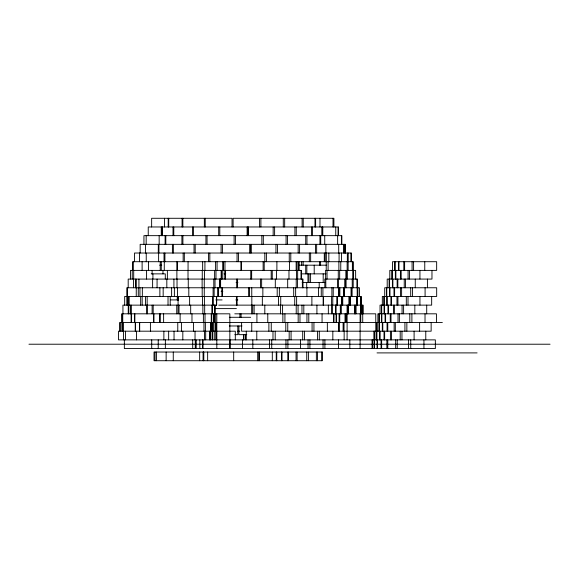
<?xml version="1.0" encoding="UTF-8"?>
<svg xmlns="http://www.w3.org/2000/svg" width="579" height="579" viewBox="0 0 579 579"><rect width="100%" height="100%" fill="white"/><g stroke="black" fill="none" stroke-linecap="round" stroke-linejoin="round"><path stroke-width="0.87" d="M159.645 265.182L161.765 265.182M298.474 265.182L326.599 265.182M151.199 273.867L165.29 273.867L165.29 279.078M224.015 273.867L225.767 273.867M301.189 273.867L326.064 273.867M236.094 282.552L237.926 282.552M302.158 282.552L325.26 282.552M221.106 291.237L222.872 291.237M170.725 299.922L178.564 299.922M215.822 299.922L222.097 299.922M235.762 299.922L237.839 299.922M218.761 305.133L362.953 305.133L362.953 313.818M214.382 308.607L236.406 308.607M234.777 313.818L375.749 313.818L375.822 331.188M229.327 317.292L250.664 317.292M119.998 322.503L119.998 331.188L119.969 322.503L442.356 322.503M229.327 325.977L241.993 325.977M215.945 331.188L118.521 331.188L118.521 339.873L435.35 339.873L435.35 348.558L124.355 348.558L124.355 339.873M216.814 331.188L235.306 331.188L235.306 339.873M237.564 331.188L239.844 331.188M234.835 334.662L237.824 334.662L237.824 325.977M246.792 334.662L238.881 334.662L238.881 325.977M28.95 344.216L550.05 344.216M377.023 352.901L477.096 352.901M436.45 322.503L436.45 313.818L377.877 313.818L377.877 322.503M431.97 270.393L431.97 279.078L387.199 279.078L387.199 287.763M431.666 296.448L431.666 305.133L380.041 305.133L380.041 313.818M431.145 322.503L431.145 331.188L241.595 331.188L241.595 322.503M427.418 279.078L427.418 287.763M426.709 305.133L426.709 313.818M425.775 331.188L425.775 339.873M425.087 287.763L425.087 296.448M425.022 313.818L425.022 322.503M424.762 261.708L424.762 270.393M423.937 339.873L423.937 348.558M419.941 270.393L419.941 279.078M419.941 296.448L419.941 305.133M419.616 322.503L419.616 331.188M415.252 279.078L415.252 287.763M414.832 305.133L414.832 313.818M414.101 331.188L414.101 339.873M413.587 261.708L413.587 270.393M412.566 287.763L412.566 296.448M412.089 261.708L412.089 270.393M411.893 313.818L411.893 322.503M410.706 287.763L410.706 296.448M410.743 339.873L410.743 348.558M409.809 313.818L409.809 322.503M409.44 270.393L409.44 279.078M408.579 339.873L408.579 348.558M408.086 270.393L408.086 279.078M408.007 296.448L408.007 305.133M406.856 322.503L406.856 331.188M406.313 296.448L406.313 305.133M405.452 279.078L405.452 287.763M404.924 322.503L404.924 331.188M404.62 261.708L404.62 270.393M404.243 279.078L404.243 287.763M403.809 261.708L403.809 270.393M403.599 305.133L403.599 313.818M402.079 305.133L402.079 313.818M401.956 331.188L401.956 339.873M401.616 287.763L401.616 296.448M401.167 270.393L401.167 279.078M400.538 287.763L400.538 296.448M400.422 270.393L400.422 279.078M400.205 331.188L400.205 339.873M399.372 313.818L399.372 322.503M398.96 261.708L398.96 270.393M398.439 261.708L398.439 270.393M398.026 313.818L398.026 322.503M397.932 296.448L397.932 305.133M397.831 279.078L397.831 287.763M397.23 339.873L397.23 348.558M397.151 279.078L397.151 287.763M396.97 296.448L396.97 305.133M395.87 270.393L395.87 279.078M395.674 339.873L395.674 348.558M395.377 270.393L395.377 279.078M395.319 322.503L395.319 331.188M395.11 261.708L395.11 270.393M394.74 261.708L394.74 270.393M394.61 287.763L394.61 296.448M394.4 305.133L394.4 313.818M394.14 322.503L394.14 331.188M393.981 287.763L393.981 296.448M393.546 305.133L393.546 313.818M392.88 279.078L392.88 287.763M392.497 270.393L392.497 261.708L436.653 261.708L436.653 270.393L389.797 270.393L389.797 279.078M392.41 279.078L392.41 287.763M392.229 270.393L392.229 279.078M391.882 270.393L391.882 279.078M391.498 296.448L391.498 305.133M391.455 331.188L391.455 339.873M390.912 296.448L390.912 305.133M391.013 313.818L391.013 322.503M390.42 331.188L390.42 339.873M390.246 313.818L390.246 322.503M389.978 287.763L389.978 296.448M389.537 287.763L389.537 296.448M389.45 279.078L389.45 287.763M389.124 279.078L389.124 287.763M388.495 305.133L388.495 313.818M387.952 305.133L387.952 313.818M387.778 339.873L387.778 348.558M387.764 322.503L387.764 331.188M387.177 296.448L387.177 305.133M387.076 322.503L387.076 331.188M386.873 339.873L386.873 348.558M386.772 287.763L386.765 305.133M386.468 287.763L386.468 296.448M385.592 313.818L385.592 322.503M385.086 313.818L385.086 322.503M384.709 296.448L384.709 287.763L436.675 287.763L436.675 296.448L382.321 296.448L382.321 305.133M384.644 331.188L384.644 339.873M384.463 305.133L384.463 313.818M384.188 296.448L384.188 305.133M384.08 305.133L384.08 313.818M383.906 296.448L383.906 305.133M384.022 331.188L384.022 339.873M382.784 322.503L382.784 331.188M382.314 322.503L382.314 331.188M381.851 313.818L381.851 322.503M381.699 305.133L381.699 313.818M381.641 339.873L381.641 348.558M381.445 305.133L381.489 322.503M381.076 339.873L381.076 348.558M380.07 331.188L380.07 339.873M379.636 331.188L379.636 339.873M379.325 331.188L379.31 313.818M379.079 313.818L378.992 331.188M377.457 339.873L377.457 348.558M377.052 339.873L377.052 348.558M377.023 322.503L377.023 331.188M376.813 322.503L376.893 339.873M376.589 331.188L376.589 339.873M374.837 331.188L374.837 339.873M374.664 331.188L374.664 339.873M374.562 339.873L374.562 348.558M374.287 339.873L374.287 348.558M373.889 331.188L373.889 339.873M372.767 339.873L372.767 348.558M372.615 339.873L372.615 348.558M372.08 339.873L372.08 348.558M362.867 305.133L362.867 313.818M362.722 313.818L362.722 322.503M361.535 305.133L361.535 313.818M361.289 305.133L361.289 313.818M361.166 305.133L361.166 296.448L124.68 296.448L124.68 305.133M360.811 296.448L360.869 313.818M360.739 296.448L360.739 305.133M360.724 313.818L360.724 322.503M360.616 305.133L360.608 322.503M360.116 313.818L360.116 348.558M359.523 296.448L359.479 287.763L126.808 287.763L126.808 305.133M357.894 287.763L357.894 296.448M357.381 287.763L357.381 279.078L324.812 279.078L324.812 287.763M357.359 296.448L357.359 305.133M357.185 287.763L357.214 296.448M356.954 279.078L356.954 287.763M356.925 296.448L356.925 305.133M356.447 296.448L356.447 305.133M355.947 305.133L355.947 313.818M355.694 305.133L355.694 313.818M355.665 279.078L355.615 270.393L325.644 270.393L325.644 279.078M354.927 305.133L354.927 313.818M354.674 305.133L354.674 313.818M353.523 270.393L353.523 279.078M353.204 279.078L353.204 287.763M353.06 270.393L353.06 261.708L132.671 261.708L132.671 270.393M352.915 261.708L352.915 270.393M352.749 270.393L352.749 279.078M352.379 261.708L352.379 270.393M352.206 279.078L352.256 287.763M352.104 287.763L352.104 296.448M351.424 287.763L351.424 296.448M351.265 261.708L351.265 253.023L134.509 253.023L134.509 261.708M351.048 253.023L351.048 261.708M351.077 287.763L351.077 296.448M350.425 296.448L350.425 305.133M349.984 296.448L349.984 305.133M349.832 339.873L349.832 348.558M349.39 296.448L349.39 305.133M348.949 296.448L348.949 305.133M348.377 305.133L348.377 313.818M348.225 253.023L348.225 261.708M348.131 261.708L348.131 270.393M348.124 305.133L348.124 313.818M347.364 270.393L347.364 279.078M347.393 305.133L347.393 313.818M347.349 253.023L347.349 261.708M347.139 261.708L347.139 270.393M347.139 305.133L347.089 339.873M346.329 270.393L346.329 279.078M346.184 313.818L346.184 322.503M346.09 279.078L346.09 287.763M346.061 313.818L346.061 322.503M345.967 270.393L345.967 279.078M345.359 253.023L345.359 244.338L140.161 244.338L140.161 253.023M345.287 313.818L345.287 322.503M345.156 244.338L345.156 253.023M345.164 313.818L345.164 322.503M344.483 287.763L344.483 296.448M344.31 244.338L344.31 253.023M344.15 331.188L344.15 339.873M344.056 322.503L344.02 331.188M343.803 287.763L343.803 296.448M343.622 244.338L343.622 253.023M343.513 287.763L343.513 296.448M343.296 322.503L343.296 331.188M343.253 322.503L343.253 331.188M342.746 296.448L342.746 305.133M342.305 296.448L342.305 305.133M341.849 244.338L341.849 235.653L143.939 235.653L143.939 244.338M341.863 296.448L341.863 305.133M341.559 253.023L341.559 261.708M341.415 235.653L341.415 244.338M341.429 296.448L341.429 305.133M341.074 305.133L341.074 313.818M340.77 261.708L340.77 270.393M340.821 305.133L340.821 313.818M340.322 305.133L340.322 313.818M339.764 287.763L339.764 296.448M339.678 270.393L339.678 279.078M339.663 287.763L339.663 296.448M339.714 313.818L339.714 322.503M339.591 313.818L339.591 322.503M339.077 253.023L339.077 261.708M339.113 313.818L339.113 322.503M338.881 261.708L338.881 270.393M338.867 287.763L338.867 296.448M338.708 244.338L338.708 253.023M338.701 322.503L338.701 331.188M338.454 279.078L338.433 296.448M338.498 322.503L338.534 331.188M338.541 339.873L338.541 348.558M338.302 235.653L338.302 226.968L148.238 226.968L148.238 235.653M338.281 270.393L338.281 279.078M338.187 226.968L338.187 235.653M337.637 235.653L337.637 244.338M337.456 279.078L337.456 287.763M337.383 296.448L337.383 305.133M337.246 296.448L337.246 305.133M337.021 296.448L337.021 305.133M336.319 313.818L336.319 322.503M336.204 313.818L336.204 322.503M335.936 305.133L335.936 313.818M335.755 226.968L335.755 235.653M335.69 305.133L335.69 313.818M335.617 305.133L335.588 313.818M334.054 313.818L333.982 322.503M333.902 226.968L333.902 218.283L233.113 218.283L233.113 226.968M333.453 313.818L333.453 322.503M333.229 287.763L333.229 296.448M333.005 218.283L333.005 226.968M332.773 296.448L332.773 305.133M332.831 331.188L332.831 339.873M332.426 305.133L332.426 313.818M331.905 287.763L331.905 296.448M331.593 296.448L331.593 305.133M331.434 305.133L331.434 313.818M328.829 253.023L328.829 261.708M328.351 305.133L328.351 313.818M328.098 261.708L328.098 270.393M327.352 322.503L327.352 331.188M327.041 270.393L327.041 279.078M326.346 253.023L326.346 261.708M326.216 261.708L326.216 270.393M325.89 244.338L325.89 253.023M325.811 279.078L325.811 287.763M325.188 253.023L325.188 261.708M324.899 339.873L324.899 348.558M324.732 235.653L324.732 244.338M324.291 253.023L324.291 261.708M323.364 296.448L323.364 305.133M323.191 273.867L323.191 282.552M323.227 296.448L323.227 305.133M323.053 339.873L323.053 348.558M322.908 287.763L322.908 296.448M322.785 226.968L322.785 235.653M322.344 226.968L322.344 235.653M322.062 313.818L322.062 322.503M321.895 226.968L321.895 235.653M321.786 352.032L321.786 360.717M321.258 287.763L321.258 296.448M320.73 235.653L320.73 244.338M320.592 261.708L320.592 265.182M319.984 218.283L319.984 226.968M319.926 235.653L319.926 244.338M319.442 261.708L319.442 265.182M319.29 331.188L319.29 339.873M319.21 282.552L319.21 287.763M318.45 287.763L318.45 296.448M317.495 352.032L317.495 360.717M317.437 331.188L317.437 339.873M316.916 305.133L316.916 313.818M316.648 244.338L316.648 253.023M316.366 352.032L316.366 360.717M315.62 218.283L315.62 226.968M315.555 244.338L315.555 253.023M314.983 218.283L314.983 226.968M314.209 265.182L314.209 273.867M313.934 322.503L313.934 331.188M312.508 226.968L312.508 235.653M312.081 322.503L312.081 331.188M311.886 296.448L311.886 305.133M311.524 226.968L311.524 235.653M310.648 253.023L310.648 261.708M310.59 273.867L310.59 282.552M309.903 339.873L309.903 348.558M309.331 253.023L309.331 261.708M308.991 273.867L308.991 282.552M308.788 313.818L308.788 322.503M308.397 352.032L308.397 360.717M308.057 339.873L308.057 348.558M307.956 273.867L307.956 282.552M306.964 235.653L306.964 244.338M306.848 265.182L306.848 273.867M306.921 287.763L306.921 296.448M306.935 313.818L306.935 322.503M306.718 282.552L306.718 287.763M306.732 352.032L306.732 360.717M305.719 235.653L305.719 244.338M305.712 265.182L305.712 273.867M304.525 331.188L304.525 339.873M303.809 305.133L303.809 313.818M303.237 218.283L303.237 226.968M303.135 261.708L303.135 265.182M302.998 287.763L302.998 279.078L128.191 279.078L128.191 287.763M302.694 331.188L302.694 339.873M302.376 279.078L302.376 287.763M302.108 218.283L302.108 226.968M301.97 305.133L301.97 313.818M301.659 261.708L301.659 265.182M301.384 279.078L301.384 270.393L130.441 270.393L130.441 279.078M301.073 270.393L301.073 279.078M300.465 339.873L300.465 348.558M299.98 313.818L299.98 322.503M299.589 244.338L299.589 253.023M298.902 261.708L298.902 270.393M298.829 261.708L298.829 270.393M298.171 244.338L298.171 253.023M298.171 313.818L298.171 322.503M298.069 305.133L298.069 313.818M297.657 270.393L297.657 279.078M297.461 279.078L297.461 287.763M297.099 261.708L297.099 270.393M297.121 352.032L297.121 360.717M296.629 296.448L296.629 305.133M296.564 270.393L296.564 279.078M296.267 226.968L296.267 235.653M296.224 279.078L296.224 287.763M296.216 305.133L296.216 313.818M296.151 261.708L296.151 270.393M296.05 352.032L296.05 360.717M295.645 287.763L295.645 296.448M294.921 226.968L294.921 235.653M294.725 296.448L294.725 305.133M293.698 287.763L293.698 296.448M291.071 331.188L291.071 339.873M290.796 253.023L290.796 261.708M289.529 261.708L289.529 270.393M289.254 253.023L289.254 261.708M289.174 331.188L289.174 339.873M288.972 270.393L288.972 279.078M288.472 352.032L288.472 360.717M287.893 339.873L287.893 348.558M287.792 352.032L287.792 360.717M287.683 279.078L287.683 287.763M287.756 322.503L287.756 331.188M287.546 235.653L287.546 244.338M286.077 235.653L286.077 244.338M285.961 339.873L285.961 348.558M285.787 322.503L285.787 331.188M284.926 313.818L284.926 322.503M284.665 218.283L284.665 226.968M283.29 218.283L283.29 226.968M282.878 313.818L282.878 322.503M282.581 305.133L282.581 313.818M282.009 352.032L282.009 360.717M281.43 352.032L281.43 360.717M280.728 296.448L280.728 305.133M280.453 305.133L280.453 313.818M279.36 287.763L279.36 296.448M278.506 296.448L278.506 305.133M277.486 244.338L277.486 253.023M277.196 287.763L277.196 296.448M276.892 261.708L276.892 270.393M276.762 352.032L276.762 360.717M276.458 270.393L276.458 279.078M276.255 352.032L276.255 360.717M275.944 244.338L275.944 253.023M275.307 279.078L275.307 287.763M275.199 331.188L275.199 339.873M274.612 226.968L274.612 235.653M273.165 226.968L273.165 235.653M272.984 331.188L272.984 339.873M272.253 270.393L272.253 279.078M272.304 352.032L272.304 360.717M271.732 339.873L271.732 348.558M271.247 322.503L271.247 331.188M271.196 270.393L271.196 279.078M269.452 339.873L269.452 348.558M268.88 322.503L268.88 331.188M267.78 313.818L267.78 322.503M266.398 253.023L266.398 261.708M264.82 253.023L264.82 261.708M264.806 305.133L264.806 313.818M264.198 261.708L264.198 270.393M263.307 235.653L263.307 244.338M263.127 261.708L263.127 270.393M262.859 287.763L262.859 296.448M262.338 296.448L262.338 305.133M261.846 235.653L261.846 244.338M261.643 279.078L261.643 287.763M260.876 218.283L260.876 226.968M260.528 279.078L260.528 287.763M259.558 218.283L259.558 226.968M259.414 352.032L259.414 360.717M258.806 352.032L258.806 360.717M257.713 352.032L257.713 360.717M256.917 313.818L256.917 322.503M256.779 331.188L256.779 339.873M254.116 305.133L254.116 313.818M252.82 339.873L252.82 348.558M252.705 305.133L252.705 313.818M251.829 296.448L251.829 305.133M251.764 287.763L251.764 296.448M251.749 322.503L251.749 331.188M251.655 270.393L251.655 279.078M251.662 305.133L251.662 313.818M251.141 244.338L251.141 253.023M250.743 244.338L250.743 253.023M250.75 270.393L250.75 279.078M249.679 244.338L249.679 253.023M249.52 287.763L249.52 296.448M248.623 287.763L248.623 296.448M248.42 226.968L248.42 235.653M247.776 226.968L247.776 235.653M247.117 226.968L247.117 235.653M246.278 331.188L246.278 339.873M245.547 334.662L245.547 339.873M242.478 339.873L242.478 348.558M241.4 261.708L241.4 270.393M241.052 313.818L241.052 317.292M240.951 261.708L240.951 270.393M239.93 313.818L239.93 317.292M238.519 253.023L238.519 261.708M237.332 279.078L237.332 287.763M237.057 253.023L237.057 261.708M237.101 296.448L237.101 305.133M236.782 279.078L236.782 287.763M236.413 296.448L236.413 305.133M235.421 235.653L235.421 244.338M234.119 235.653L234.119 244.338M233.684 352.032L233.684 360.717M232.034 226.968L232.034 218.283L151.64 218.283L151.64 226.968M230.058 339.873L230.058 348.558M229.841 348.558L229.841 313.818L121.901 313.818L121.901 322.503M225.354 270.393L225.354 279.078M224.97 261.708L224.97 270.393M224.847 270.393L224.847 279.078M223.306 261.708L223.306 270.393M222.85 261.708L222.85 270.393M222.741 270.393L222.741 279.078M222.416 244.338L222.416 253.023M222.495 287.763L222.495 296.448M221.837 287.763L221.837 296.448M221.489 270.393L221.489 279.078M221.106 244.338L221.106 253.023M221.149 270.393L221.149 279.078M220.613 279.078L220.613 287.763M220.433 279.078L220.433 287.763M219.796 226.968L219.796 235.653M219.752 279.078L219.752 287.763M219.528 279.078L219.528 287.763M218.688 226.968L218.688 235.653M218.587 287.763L218.587 296.448M218.088 287.763L218.088 296.448M217.972 287.763L217.972 296.448M217.067 261.708L217.067 270.393M216.814 313.818L216.814 348.558M216.662 296.448L216.662 305.133L122.922 305.133L122.951 313.818M216.575 296.448L216.575 305.133M216.459 296.448L216.474 305.133M215.974 270.393L215.974 279.078M215.945 322.503L215.945 339.873M215.656 313.818L215.656 322.503M215.598 261.708L215.598 270.393M215.518 322.503L215.518 331.188M215.012 279.078L215.012 287.763M214.968 305.133L214.968 313.818M214.903 305.133L214.823 313.818M214.744 331.188L214.744 339.873M214.628 270.393L214.628 279.078M214.621 305.133L214.621 313.818M214.469 313.818L214.469 322.503M214.143 287.763L214.143 296.448M213.969 331.188L213.919 313.818M213.803 279.078L213.803 287.763M213.492 313.818L213.492 322.503M213.333 296.448L213.333 305.133M213.094 287.763L213.094 296.448M212.913 322.503L212.913 331.188M212.804 331.188L212.804 339.873M212.544 305.133L212.544 313.818M212.464 296.448L212.464 305.133M212.023 322.503L212.138 339.873M211.863 305.133L211.863 313.818M211.842 322.503L211.842 331.188M211.74 313.818L211.74 322.503M211.248 313.818L211.248 322.503M210.894 322.503L210.894 331.188M210.59 322.503L210.59 331.188M210.561 331.188L210.561 339.873M209.982 331.188L209.982 339.873M209.844 331.188L209.844 339.873M209.822 253.023L209.822 261.708M208.498 253.023L208.498 261.708M207.644 352.032L207.644 360.717M207.065 235.653L207.065 244.338M205.921 235.653L205.921 244.338M205.683 331.188L205.683 339.873M205.379 322.503L205.379 331.188M205.248 218.283L205.248 226.968M205.024 313.818L205.024 322.503M204.915 261.708L204.915 270.393M204.684 305.133L204.684 313.818M204.481 270.393L204.481 279.078M204.51 331.188L204.51 339.873M204.336 218.283L204.336 226.968M204.409 296.448L204.409 305.133M204.271 279.078L204.257 296.448M203.96 322.503L203.96 331.188M203.714 352.032L203.714 360.717M203.649 352.032L203.649 360.717M203.388 313.818L203.388 322.503M203.084 352.032L203.084 360.717M202.874 305.133L202.874 313.818M202.918 339.873L202.918 348.558M202.65 261.708L202.65 270.393M202.701 339.873L202.701 348.558M202.462 296.448L202.462 305.133M202.266 270.393L202.266 279.078M202.194 287.763L202.194 296.448M202.122 279.078L202.122 287.763M199.827 339.873L199.827 348.558M199.661 352.032L199.661 360.717M195.268 339.873L195.268 348.558M195.21 244.338L195.21 253.023M195.036 331.188L195.036 339.873M194.037 244.338L194.037 253.023M193.524 226.968L193.524 235.653M193.444 322.503L193.444 331.188M192.713 339.873L192.713 348.558M192.546 226.968L192.546 235.653M191.975 313.818L191.975 322.503M190.686 305.133L190.686 313.818M189.623 296.448L189.623 305.133M188.805 287.763L188.805 296.448M188.262 279.078L188.262 287.763M188.059 261.708L188.059 270.393M188.009 270.393L188.009 279.078M184.317 253.023L184.317 261.708M183.152 253.023L183.152 261.708M182.863 218.283L182.863 226.968M182.906 235.653L182.906 244.338M182.819 331.188L182.819 339.873M182.067 218.283L182.067 226.968M181.907 235.653L181.907 244.338M181.415 322.503L181.415 331.188M180.134 313.818L180.134 322.503M179.027 305.133L179.027 313.818M178.47 296.448L178.47 299.922M178.115 296.448L178.014 313.818M177.767 322.503L177.767 331.188M177.565 296.448L177.565 299.922M177.442 287.763L177.442 296.448M177.225 261.708L177.225 270.393M177.261 296.448L177.225 299.922M177.036 261.708L177.036 270.393M177.029 279.078L177.029 287.763M176.885 270.393L176.885 279.078M176.733 305.133L176.733 313.818M174.38 287.763L174.38 296.448M174.04 331.188L174.04 339.873M173.917 279.078L173.917 287.763M173.78 226.968L173.78 235.653M173.374 244.338L173.374 253.023M173.266 352.032L173.266 360.717M173.005 226.968L173.005 235.653M172.412 244.338L172.412 253.023M171.616 287.763L171.616 296.448M170.226 296.448L170.226 305.133M168.728 218.283L168.728 226.968M168.648 331.188L168.648 339.873M168.207 218.283L168.207 226.968M168.026 296.448L168.026 305.133M167.367 270.393L167.367 279.078M166.817 279.078L166.817 287.763M166.137 352.032L166.137 360.717M165.811 235.653L165.811 244.338M165.355 339.873L165.355 348.558M165.102 235.653L165.102 244.338M164.914 253.023L164.914 261.708M164.552 218.283L164.552 226.968M164.277 261.708L164.277 270.393M164.023 253.023L164.023 261.708M163.871 331.188L163.871 339.873M163.618 313.818L163.618 322.503M163.169 287.763L163.169 296.448M162.974 270.393L162.974 273.867M162.46 226.968L162.46 235.653M162.004 226.968L162.004 235.653M161.266 226.968L161.266 235.653M161.259 261.708L161.259 270.393M160.209 261.708L160.209 270.393M160.209 313.818L160.209 322.503M159.876 287.763L159.876 296.448M159.666 313.818L159.666 322.503M159.16 235.653L159.16 244.338M158.935 244.338L158.935 253.023M158.617 253.023L158.617 261.708M158.328 244.338L158.27 253.023M158.226 339.873L158.226 348.558M157.068 279.078L157.068 287.763M156.417 352.032L156.417 360.717M155.006 352.032L155.006 360.717M153.963 313.818L153.963 322.503M153.457 313.818L153.457 322.503M153.189 305.133L153.189 313.818M152.921 273.867L152.921 279.078M152.61 279.078L152.61 287.763M152.111 270.393L152.111 273.867M152.118 305.133L152.118 313.818M151.712 339.873L151.712 348.558M150.41 322.503L150.41 331.188M148.463 261.708L148.463 270.393M147.471 305.133L147.471 313.818M147.153 296.448L147.153 305.133M146.581 270.393L146.581 279.078M146.501 305.133L146.501 313.818M146.176 235.653L146.176 244.338M146.241 253.023L146.241 261.708M145.488 244.338L145.488 253.023M145.43 296.448L145.43 305.133M142.333 287.763L142.333 296.448M142.173 296.448L142.173 305.133M142.116 261.708L142.116 270.393M140.661 296.448L140.661 305.133M139.952 287.763L139.952 296.448M139.691 322.503L139.691 331.188M139.561 322.503L139.561 331.188M139.445 253.023L139.445 261.708M138.924 279.078L138.924 287.763M138.287 287.763L138.287 296.448M136.514 331.188L136.514 339.873M136.253 287.763L136.253 296.448M135.978 279.078L135.978 287.763M135.891 279.078L135.891 287.763M135.392 322.503L135.392 331.188M135.276 322.503L135.276 331.188M134.856 313.818L134.856 322.503M134.494 313.818L134.494 322.503M133.706 270.393L133.706 279.078M133.431 279.078L133.431 287.763M133.221 261.708L133.221 270.393M132.244 270.393L132.244 279.078M131.447 313.818L131.447 322.503M131.288 305.133L131.288 313.818M131.129 313.818L131.129 322.503M130.637 305.133L130.637 313.818M129.182 296.448L129.182 305.133M128.813 305.133L128.813 313.818M128.256 296.448L128.256 313.818M127.597 296.448L127.597 305.133M127.445 287.763L127.445 296.448M125.556 331.188L125.556 339.873M123.479 322.503L123.551 331.188M123.428 331.188L123.428 339.873M122.741 313.818L122.741 322.503M122.56 313.818L122.56 322.503M122.176 322.503L122.176 331.188L122.06 313.818M322.271 352.032L154.036 352.032L154.036 360.717L322.271 360.717L322.271 352.032M345.091 287.763L345.091 279.078L345.062 287.763M338.932 331.188L338.932 322.503L338.896 331.188M243.745 339.873L243.745 334.662L243.716 339.873M195.897 348.558L195.897 339.873L195.832 348.558"/></g></svg>
